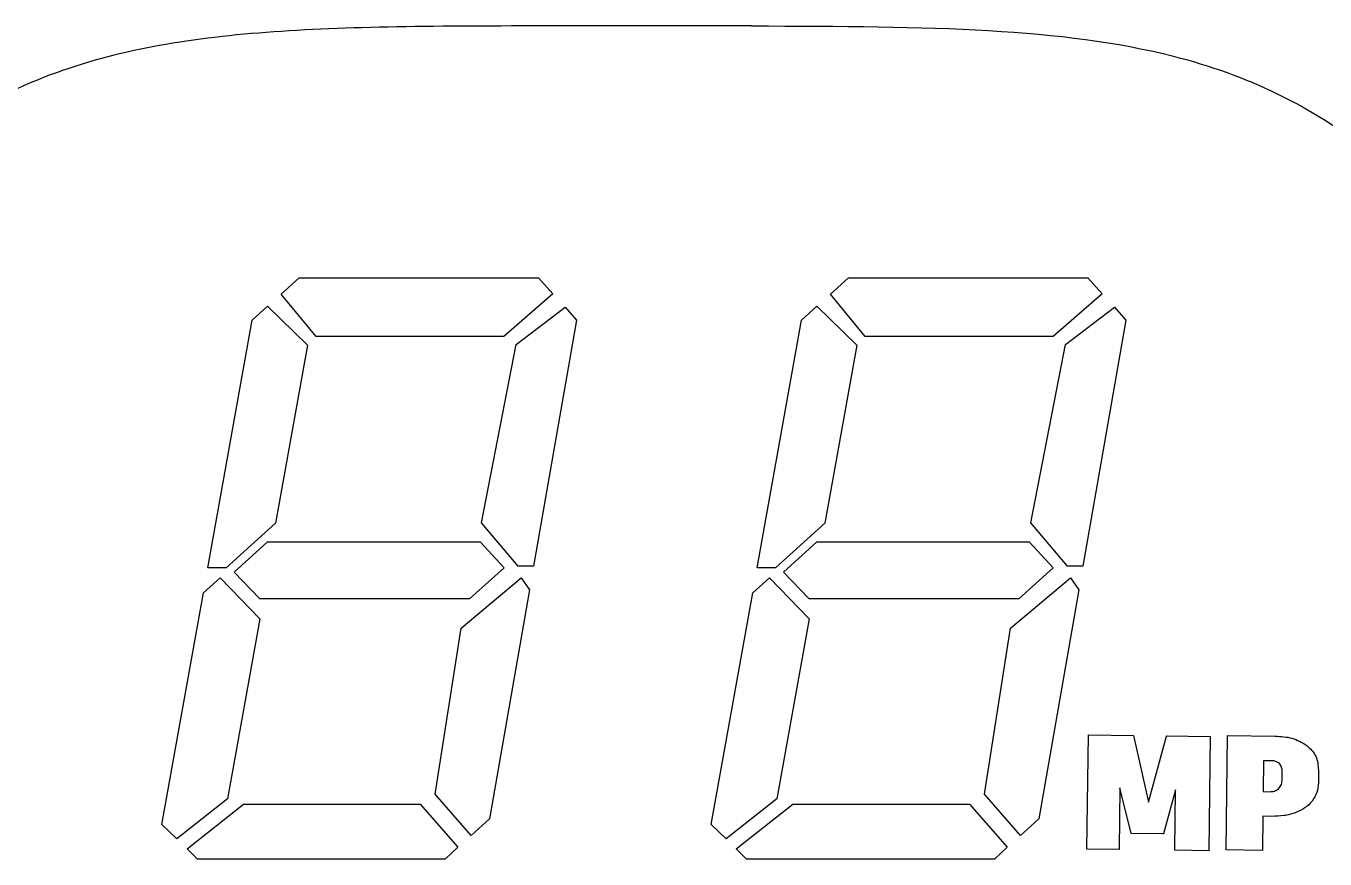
# Model space of a CAD drawing. Header units: millimetres. Extents: x -48 to 113, y -75 to 5.
# Drawn here: x 5.5 to 62.3, y -31.2 to 5.2 of the extents above; entities that cross this region are included whole.
import ezdxf

# ---------------------------------------------------------------- set-up
doc = ezdxf.new("R2010")
doc.units = ezdxf.units.MM
doc.layers.get('0').update_dxf_attribs({"linetype": 'CONTINUOUS'})

msp = doc.modelspace()

# ---------------------------------------------------------------- linework, layer by layer
for p, q in [((37.23, 5.242), (27.642, 5.242)), ((57.964, -30.769), (58.024, -25.77)), ((58.024, -25.77), (60.103, -25.795)), ((59.597, -26.867), (59.581, -28.217)), ((59.947, -26.872), (59.597, -26.867)), ((60.409, -27.677), (60.413, -27.356)), ((61.999, -27.275), (61.993, -27.832)), ((59.581, -28.217), (59.859, -28.221)), ((59.568, -29.296), (59.55, -30.788)), ((59.953, -29.3), (59.568, -29.296)), ((59.55, -30.788), (57.964, -30.769))]:
    msp.add_line(p, q)
for points in [[(18.2, -8.326), (16.671, -6.474), (17.458, -5.763), (27.925, -5.763), (28.551, -6.461), (26.41, -8.326)], [(42.2, -8.326), (40.671, -6.474), (41.458, -5.763), (51.925, -5.763), (52.551, -6.461), (50.411, -8.326)], [(16.436, -16.481), (14.276, -18.432), (13.475, -18.432), (15.414, -7.609), (16.084, -7.003), (17.828, -8.709)], [(26.951, -8.685), (29.081, -7.052), (29.581, -7.609), (27.703, -18.367), (27.037, -18.367), (25.434, -16.471)], [(40.436, -16.481), (38.276, -18.432), (37.475, -18.432), (39.414, -7.609), (40.084, -7.003), (41.828, -8.709)], [(50.951, -8.685), (53.081, -7.052), (53.581, -7.609), (51.703, -18.367), (51.037, -18.367), (49.434, -16.471)], [(24.906, -19.793), (15.743, -19.793), (14.619, -18.629), (16.087, -17.303), (25.365, -17.303), (26.413, -18.432)], [(48.906, -19.793), (39.743, -19.793), (38.619, -18.629), (40.087, -17.303), (49.365, -17.303), (50.413, -18.432)], [(15.743, -20.666), (14.334, -28.532), (12.115, -30.283), (11.466, -29.649), (13.278, -19.533), (14.011, -18.871)], [(24.545, -21.079), (27.167, -18.878), (27.522, -19.403), (25.775, -29.413), (24.975, -30.136), (23.4, -28.334)], [(39.743, -20.666), (38.334, -28.532), (36.115, -30.283), (35.467, -29.649), (37.278, -19.533), (38.011, -18.871)], [(48.545, -21.079), (51.167, -18.878), (51.522, -19.403), (49.775, -29.413), (48.975, -30.136), (47.4, -28.334)], [(55.352, -25.801), (55.345, -25.78), (57.267, -25.803), (57.207, -30.802), (55.721, -30.784), (55.753, -28.142), (55.23, -30.057), (55.237, -30.064), (53.815, -30.047), (53.325, -28.055), (53.293, -30.755), (51.885, -30.738), (51.946, -25.739), (53.91, -25.762), (54.568, -28.678)], [(23.837, -31.164), (13.015, -31.164), (12.563, -30.721), (15.038, -28.768), (22.753, -28.768), (24.402, -30.653)], [(47.837, -31.164), (37.015, -31.164), (36.563, -30.721), (39.038, -28.768), (46.753, -28.768), (48.402, -30.653)]]:
    msp.add_lwpolyline(points, close=True)
for points, knots in [([(27.642, 5.242), (22.764, 5.238), (18.807, 5.205), (11.903, 4.606), (8.868, 4.029), (2.718, 1.545), (0.178, -0.402), (-2.335, -2.757)], [-6.534268, -6.534268, -6.534268, -6.534268, -5.476402, -5.476402, -4.403679, -4.403679, -3.127864, -3.127864, -3.127864, -3.127864]), ([(37.23, 5.242), (45.151, 5.235), (50.805, 5.15), (58.985, 3.079), (61.63, 1.739), (65.214, -0.957), (66.223, -1.836), (67.207, -2.758)], [0, 0, 0, 0, 2.376399, 2.376399, 4.053498, 4.053498, 4.770552, 4.770552, 4.770552, 4.770552]), ([(60.103, -25.795), (60.353, -25.807), (60.603, -25.82), (61.071, -25.952), (61.259, -26.062), (61.494, -26.201)], [0, 0, 0, 0, 0.0751794, 0.0751794, 0.1502509, 0.1502509, 0.1502509, 0.1502509]), ([(61.494, -26.201), (61.65, -26.352), (61.797, -26.495), (61.964, -26.854), (61.982, -27.064), (61.999, -27.275)], [0, 0, 0, 0, 0.0649047, 0.0649047, 0.12981, 0.12981, 0.12981, 0.12981]), ([(60.292, -26.994), (60.236, -26.953), (60.191, -26.919), (60.075, -26.879), (60.011, -26.875), (59.947, -26.872)], [0, 0, 0, 0, 0.02075209, 0.02075209, 0.0415242, 0.0415242, 0.0415242, 0.0415242]), ([(60.413, -27.356), (60.411, -27.288), (60.409, -27.221), (60.37, -27.099), (60.336, -27.053), (60.292, -26.994)], [0, 0, 0, 0, 0.02022833, 0.02022833, 0.04041154, 0.04041154, 0.04041154, 0.04041154]), ([(60.257, -28.093), (60.311, -28.026), (60.352, -27.974), (60.401, -27.834), (60.405, -27.756), (60.409, -27.677)], [0, 0, 0, 0, 0.02570588, 0.02570588, 0.05148093, 0.05148093, 0.05148093, 0.05148093]), ([(59.859, -28.221), (59.932, -28.218), (60.005, -28.215), (60.138, -28.174), (60.192, -28.137), (60.257, -28.093)], [0, 0, 0, 0, 0.02184186, 0.02184186, 0.04366641, 0.04366641, 0.04366641, 0.04366641]), ([(61.993, -27.832), (61.982, -27.976), (61.971, -28.12), (61.884, -28.386), (61.81, -28.502), (61.73, -28.629)], [0, 0, 0, 0, 0.0433136, 0.0433136, 0.08662435, 0.08662435, 0.08662435, 0.08662435]), ([(61.73, -28.629), (61.622, -28.745), (61.528, -28.848), (61.287, -29.015), (61.15, -29.075), (61.013, -29.135)], [0, 0, 0, 0, 0.04762112, 0.04762112, 0.09525259, 0.09525259, 0.09525259, 0.09525259]), ([(61.013, -29.135), (60.827, -29.191), (60.669, -29.24), (60.315, -29.294), (60.134, -29.297), (59.953, -29.3)], [0, 0, 0, 0, 0.058131, 0.058131, 0.1162861, 0.1162861, 0.1162861, 0.1162861])]:
    msp.add_open_spline(points, degree=3, knots=knots)

doc.saveas('drawing.dxf')
